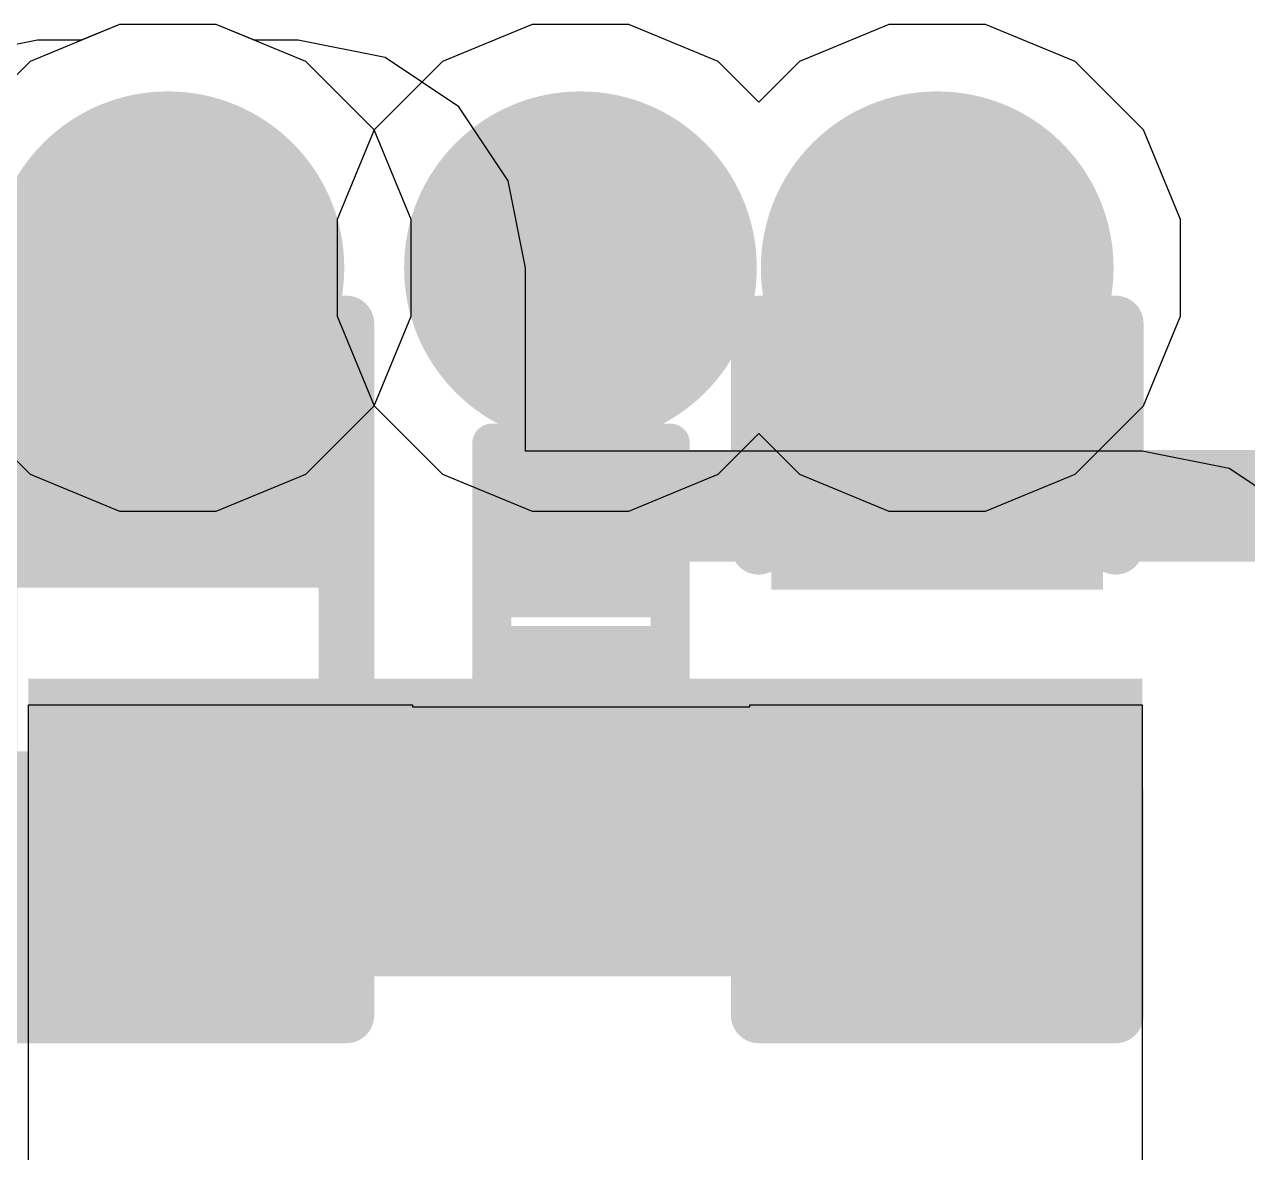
# Model space of a CAD drawing. Header units: inches. Extents: x -3 to 5259, y -3 to 5282.
# Drawn here: x 12.6 to 15.385, y 50.744 to 53.312 of the extents above; entities that cross this region are included whole.
import ezdxf

# ---------------------------------------------------------------- set-up
doc = ezdxf.new("R2010")
doc.units = ezdxf.units.IN
for name, color, linetype in [('Bottom Layer', 5, 'Continuous'), ('Bottom Solder', 6, 'Continuous'), ('Drill Drawing', 1, 'Continuous'), ('Layer 1', 16, 'Continuous'), ('Layer 2', 76, 'Continuous'), ('Top Layer', 1, 'Continuous'), ('Top Overlay', 2, 'Continuous'), ('Top Paste', 8, 'Continuous'), ('Top Solder', 216, 'Continuous'), ('Via Holes', 16, 'Continuous')]:
    doc.layers.add(name, color=color, linetype=linetype)

# ---------------------------------------------------------------- blocks, each defined once
blk = doc.blocks.new('R___0402_150')
at = {"layer": 'Top Layer'}
for points in [[(-0.6985, -0.3175), (-0.6985, 0.3175), (-0.2413, 0.3175), (-0.2413, -0.3175)], [(0.2413, -0.3175), (0.2413, 0.3175), (0.6985, 0.3175), (0.6985, -0.3175)]]:
    blk.add_hatch(color=1, dxfattribs=at).paths.add_polyline_path(points)
at = {"layer": 'Top Paste'}
for points in [[(-0.6985, -0.3175), (-0.6985, 0.3175), (-0.2413, 0.3175), (-0.2413, -0.3175)], [(0.2413, -0.3175), (0.2413, 0.3175), (0.6985, 0.3175), (0.6985, -0.3175)]]:
    blk.add_hatch(color=8, dxfattribs=at).paths.add_polyline_path(points)
at = {"layer": 'Top Solder'}
for points in [[(-0.7535, -0.3725), (-0.7535, 0.3725), (-0.1863, 0.3725), (-0.1863, -0.3725)], [(0.1863, -0.3725), (0.1863, 0.3725), (0.7535, 0.3725), (0.7535, -0.3725)]]:
    blk.add_hatch(color=216, dxfattribs=at).paths.add_polyline_path(points)
at = {"layer": 'Top Overlay'}
for points in [[(0.7874, 0.4064, 0.127, 0.127, 0), (-0.7874, 0.4064, 0.127, 0.127, 0)], [(-0.7874, -0.4064, 0.127, 0.127, 0), (-0.7874, 0.4064, 0.127, 0.127, 0)], [(0.7874, -0.4064, 0.127, 0.127, 0), (0.7874, 0.4064, 0.127, 0.127, 0)], [(0.7874, -0.4064, 0.127, 0.127, 0), (-0.7874, -0.4064, 0.127, 0.127, 0)], [(0.8128, -0.4318, 0.00323, 0.00323, 0), (-0.8128, -0.4318, 0.00323, 0.00323, 0)]]:
    blk.add_lwpolyline(points, format="xyseb", dxfattribs=at)
for points in [[(-0.8191, 0.4064, 0.0635, 0.0635, 1), (-0.7556, 0.4064, 0.0635, 0.0635, 1)], [(-0.8191, 0.4064, 0.0635, 0.0635, 1), (-0.7556, 0.4064, 0.0635, 0.0635, 1)], [(0.7556, 0.4064, 0.0635, 0.0635, 1), (0.8191, 0.4064, 0.0635, 0.0635, 1)], [(0.7556, 0.4064, 0.0635, 0.0635, 1), (0.8191, 0.4064, 0.0635, 0.0635, 1)], [(-0.8191, -0.4064, 0.0635, 0.0635, 1), (-0.7556, -0.4064, 0.0635, 0.0635, 1)], [(-0.8191, -0.4064, 0.0635, 0.0635, 1), (-0.7556, -0.4064, 0.0635, 0.0635, 1)], [(0.7556, -0.4064, 0.0635, 0.0635, 1), (0.8191, -0.4064, 0.0635, 0.0635, 1)], [(0.7556, -0.4064, 0.0635, 0.0635, 1), (0.8191, -0.4064, 0.0635, 0.0635, 1)], [(-0.8136, -0.4318, 0.00161, 0.00161, 1), (-0.812, -0.4318, 0.00161, 0.00161, 1)], [(0.812, -0.4318, 0.00161, 0.00161, 1), (0.8136, -0.4318, 0.00161, 0.00161, 1)]]:
    blk.add_lwpolyline(points, format="xyseb", close=True, dxfattribs=at)
blk = doc.blocks.new('DFN_2_0_3_0_6__213')
at = {"layer": 'Top Layer'}
for points in [[(-0.33, -0.13), (-0.33, 0.13), (-0.06, 0.13), (-0.06, -0.13)], [(0.06, -0.13), (0.06, 0.13), (0.33, 0.13), (0.33, -0.13)]]:
    blk.add_hatch(color=1, dxfattribs=at).paths.add_polyline_path(points)
at = {"layer": 'Top Paste'}
for points in [[(-0.33, -0.13), (-0.33, 0.13), (-0.06, 0.13), (-0.06, -0.13)], [(0.06, -0.13), (0.06, 0.13), (0.33, 0.13), (0.33, -0.13)]]:
    blk.add_hatch(color=8, dxfattribs=at).paths.add_polyline_path(points)
at = {"layer": 'Top Solder'}
for points in [[(-0.38, -0.18), (-0.38, 0.18), (-0.01, 0.18), (-0.01, -0.18)], [(0.01, -0.18), (0.01, 0.18), (0.38, 0.18), (0.38, -0.18)]]:
    blk.add_hatch(color=216, dxfattribs=at).paths.add_polyline_path(points)
at = {"layer": 'Top Overlay'}
for points in [[(0.4064, 0.2032, 0.0889, 0.0889, 0), (-0.4064, 0.2032, 0.0889, 0.0889, 0)], [(-0.4064, -0.2032, 0.0889, 0.0889, 0), (-0.4064, 0.2032, 0.0889, 0.0889, 0)], [(0.4064, -0.2032, 0.0889, 0.0889, 0), (0.4064, 0.2032, 0.0889, 0.0889, 0)], [(0.4064, -0.2032, 0.0889, 0.0889, 0), (-0.4064, -0.2032, 0.0889, 0.0889, 0)]]:
    blk.add_lwpolyline(points, format="xyseb", dxfattribs=at)
for points in [[(-0.4286, 0.2032, 0.0445, 0.0445, 1), (-0.3842, 0.2032, 0.0445, 0.0445, 1)], [(-0.4286, 0.2032, 0.0445, 0.0445, 1), (-0.3842, 0.2032, 0.0445, 0.0445, 1)], [(0.3842, 0.2032, 0.0445, 0.0445, 1), (0.4286, 0.2032, 0.0445, 0.0445, 1)], [(0.3842, 0.2032, 0.0445, 0.0445, 1), (0.4286, 0.2032, 0.0445, 0.0445, 1)], [(-0.4286, -0.2032, 0.0445, 0.0445, 1), (-0.3842, -0.2032, 0.0445, 0.0445, 1)], [(-0.4286, -0.2032, 0.0445, 0.0445, 1), (-0.3842, -0.2032, 0.0445, 0.0445, 1)], [(0.3842, -0.2032, 0.0445, 0.0445, 1), (0.4286, -0.2032, 0.0445, 0.0445, 1)], [(0.3842, -0.2032, 0.0445, 0.0445, 1), (0.4286, -0.2032, 0.0445, 0.0445, 1)]]:
    blk.add_lwpolyline(points, format="xyseb", close=True, dxfattribs=at)
blk = doc.blocks.new('C___0402_255')
at = {"layer": 'Top Layer'}
for points in [[(-0.6985, -0.3175), (-0.6985, 0.3175), (-0.2413, 0.3175), (-0.2413, -0.3175)], [(0.2413, -0.3175), (0.2413, 0.3175), (0.6985, 0.3175), (0.6985, -0.3175)]]:
    blk.add_hatch(color=1, dxfattribs=at).paths.add_polyline_path(points)
at = {"layer": 'Top Paste'}
for points in [[(-0.6985, -0.3175), (-0.6985, 0.3175), (-0.2413, 0.3175), (-0.2413, -0.3175)], [(0.2413, -0.3175), (0.2413, 0.3175), (0.6985, 0.3175), (0.6985, -0.3175)]]:
    blk.add_hatch(color=8, dxfattribs=at).paths.add_polyline_path(points)
at = {"layer": 'Top Solder'}
for points in [[(-0.7585, -0.3775), (-0.7585, 0.3775), (-0.1813, 0.3775), (-0.1813, -0.3775)], [(0.1813, -0.3775), (0.1813, 0.3775), (0.7585, 0.3775), (0.7585, -0.3775)]]:
    blk.add_hatch(color=216, dxfattribs=at).paths.add_polyline_path(points)
at = {"layer": 'Top Overlay'}
for points in [[(-0.7874, -0.4064, 0.127, 0.127, 0), (-0.7874, 0.4064, 0.127, 0.127, 0)], [(-0.7874, 0.4064, 0.127, 0.127, 0), (-0.2794, 0.4064, 0.127, 0.127, 0)], [(0.7874, 0.4064, 0.127, 0.127, 0), (0.2794, 0.4064, 0.127, 0.127, 0)], [(0.7874, -0.4064, 0.127, 0.127, 0), (0.7874, 0.4064, 0.127, 0.127, 0)], [(-0.2794, -0.4064, 0.127, 0.127, 0), (-0.7874, -0.4064, 0.127, 0.127, 0)], [(0.7874, -0.4064, 0.127, 0.127, 0), (0.2794, -0.4064, 0.127, 0.127, 0)]]:
    blk.add_lwpolyline(points, format="xyseb", dxfattribs=at)
for points in [[(-0.8191, 0.4064, 0.0635, 0.0635, 1), (-0.7556, 0.4064, 0.0635, 0.0635, 1)], [(-0.8191, 0.4064, 0.0635, 0.0635, 1), (-0.7556, 0.4064, 0.0635, 0.0635, 1)], [(-0.3112, 0.4064, 0.0635, 0.0635, 1), (-0.2477, 0.4064, 0.0635, 0.0635, 1)], [(0.2477, 0.4064, 0.0635, 0.0635, 1), (0.3111, 0.4064, 0.0635, 0.0635, 1)], [(0.7556, 0.4064, 0.0635, 0.0635, 1), (0.8191, 0.4064, 0.0635, 0.0635, 1)], [(0.7556, 0.4064, 0.0635, 0.0635, 1), (0.8191, 0.4064, 0.0635, 0.0635, 1)], [(-0.8191, -0.4064, 0.0635, 0.0635, 1), (-0.7556, -0.4064, 0.0635, 0.0635, 1)], [(-0.8191, -0.4064, 0.0635, 0.0635, 1), (-0.7556, -0.4064, 0.0635, 0.0635, 1)], [(-0.3112, -0.4064, 0.0635, 0.0635, 1), (-0.2477, -0.4064, 0.0635, 0.0635, 1)], [(0.2477, -0.4064, 0.0635, 0.0635, 1), (0.3111, -0.4064, 0.0635, 0.0635, 1)], [(0.7556, -0.4064, 0.0635, 0.0635, 1), (0.8191, -0.4064, 0.0635, 0.0635, 1)], [(0.7556, -0.4064, 0.0635, 0.0635, 1), (0.8191, -0.4064, 0.0635, 0.0635, 1)]]:
    blk.add_lwpolyline(points, format="xyseb", close=True, dxfattribs=at)

msp = doc.modelspace()

# ---------------------------------------------------------------- hatches: boundary and pattern name
at = {"layer": 'Bottom Layer'}
h = msp.add_hatch(color=5, dxfattribs=at)
edge = h.paths.add_edge_path()
edge.add_arc((12.9263, 52.7582), 0.3, 0, 360)
h = msp.add_hatch(color=5, dxfattribs=at)
edge = h.paths.add_edge_path()
edge.add_arc((13.8657, 52.7582), 0.3, 0, 360)
h = msp.add_hatch(color=5, dxfattribs=at)
edge = h.paths.add_edge_path()
edge.add_arc((14.6781, 52.7582), 0.3, 0, 360)
at = {"layer": 'Bottom Solder'}
h = msp.add_hatch(color=6, dxfattribs=at)
edge = h.paths.add_edge_path()
edge.add_arc((12.9263, 52.7582), 0.4016, 0, 360)
h = msp.add_hatch(color=6, dxfattribs=at)
edge = h.paths.add_edge_path()
edge.add_arc((13.8657, 52.7582), 0.4016, 0, 360)
h = msp.add_hatch(color=6, dxfattribs=at)
edge = h.paths.add_edge_path()
edge.add_arc((14.6781, 52.7582), 0.4016, 0, 360)
at = {"layer": 'Layer 1'}
h = msp.add_hatch(color=16, dxfattribs=at)
edge = h.paths.add_edge_path()
edge.add_arc((12.9263, 52.7582), 0.3, 0, 360)
h = msp.add_hatch(color=16, dxfattribs=at)
edge = h.paths.add_edge_path()
edge.add_arc((13.8657, 52.7582), 0.3, 0, 360)
h = msp.add_hatch(color=16, dxfattribs=at)
edge = h.paths.add_edge_path()
edge.add_arc((14.6781, 52.7582), 0.3, 0, 360)
at = {"layer": 'Layer 2'}
h = msp.add_hatch(color=76, dxfattribs=at)
edge = h.paths.add_edge_path()
edge.add_arc((12.9263, 52.7582), 0.3, 0, 360)
h = msp.add_hatch(color=76, dxfattribs=at)
edge = h.paths.add_edge_path()
edge.add_arc((13.8657, 52.7582), 0.3, 0, 360)
h = msp.add_hatch(color=76, dxfattribs=at)
edge = h.paths.add_edge_path()
edge.add_arc((14.6781, 52.7582), 0.3, 0, 360)
at = {"layer": 'Top Layer'}
h = msp.add_hatch(color=1, dxfattribs=at)
edge = h.paths.add_edge_path()
edge.add_arc((12.9263, 52.7582), 0.3, 0, 360)
h = msp.add_hatch(color=1, dxfattribs=at)
edge = h.paths.add_edge_path()
edge.add_arc((13.8657, 52.7582), 0.3, 0, 360)
h = msp.add_hatch(color=1, dxfattribs=at)
edge = h.paths.add_edge_path()
edge.add_arc((14.6781, 52.7582), 0.3, 0, 360)
for points in [[(12.6295, 52.3137), (13.2227, 52.3137), (13.2227, 52.7582), (12.6295, 52.7582)], [(14.3812, 52.3137), (14.9745, 52.3137), (14.9745, 52.7582), (14.3812, 52.7582)], [(12.6088, 51.1453), (15.1449, 51.1453), (15.1449, 51.8225), (12.6088, 51.8225)]]:
    msp.add_hatch(color=1, dxfattribs=at).paths.add_polyline_path(points)
at = {"layer": 'Top Solder'}
h = msp.add_hatch(color=216, dxfattribs=at)
edge = h.paths.add_edge_path()
edge.add_arc((12.9263, 52.7582), 0.4016, 0, 360)
h = msp.add_hatch(color=216, dxfattribs=at)
edge = h.paths.add_edge_path()
edge.add_arc((13.8657, 52.7582), 0.4016, 0, 360)
h = msp.add_hatch(color=216, dxfattribs=at)
edge = h.paths.add_edge_path()
edge.add_arc((14.6781, 52.7582), 0.4016, 0, 360)
at = {"layer": 'Via Holes'}
h = msp.add_hatch(color=7, dxfattribs=at)
edge = h.paths.add_edge_path()
edge.add_arc((12.9263, 52.7582), 0.15, 0, 360)
h = msp.add_hatch(color=7, dxfattribs=at)
edge = h.paths.add_edge_path()
edge.add_arc((13.8657, 52.7582), 0.15, 0, 360)
h = msp.add_hatch(color=7, dxfattribs=at)
edge = h.paths.add_edge_path()
edge.add_arc((14.6781, 52.7582), 0.15, 0, 360)

# ---------------------------------------------------------------- linework, layer by layer
at = {"layer": 'Bottom Layer'}
for p, q in [((13.7555, 53.3122), (13.5519, 53.2278)), ((13.9759, 53.3122), (13.7555, 53.3122)), ((14.1795, 53.2278), (13.9759, 53.3122)), ((14.5679, 53.3122), (14.3642, 53.2278)), ((14.7883, 53.3122), (14.5679, 53.3122)), ((14.9919, 53.2278), (14.7883, 53.3122)), ((13.5519, 53.2278), (13.396, 53.072)), ((14.2719, 53.1354), (14.1795, 53.2278)), ((14.3642, 53.2278), (14.2719, 53.1354)), ((15.1477, 53.072), (14.9919, 53.2278)), ((13.396, 53.072), (13.3117, 52.8684)), ((15.2321, 52.8684), (15.1477, 53.072)), ((13.3117, 52.8684), (13.3117, 52.648)), ((15.2321, 52.648), (15.2321, 52.8684)), ((13.3117, 52.648), (13.396, 52.4443)), ((15.1477, 52.4443), (15.2321, 52.648)), ((13.396, 52.4443), (13.5519, 52.2885)), ((14.9919, 52.2885), (15.1477, 52.4443)), ((14.1795, 52.2885), (14.2719, 52.3809)), ((14.2719, 52.3809), (14.3642, 52.2885)), ((13.5519, 52.2885), (13.7555, 52.2042)), ((13.9759, 52.2042), (14.1795, 52.2885)), ((14.3642, 52.2885), (14.5679, 52.2042)), ((14.7883, 52.2042), (14.9919, 52.2885)), ((13.7555, 52.2042), (13.9759, 52.2042)), ((14.5679, 52.2042), (14.7883, 52.2042))]:
    msp.add_line(p, q, dxfattribs=at)
at = {"layer": 'Drill Drawing'}
for points in [[(12.7993, 52.8852, 0.0508, 0.0508, 0), (12.7993, 53.0122, 0.0508, 0.0508, 0)], [(12.7993, 53.0122, 0.0508, 0.0508, 0), (13.0533, 53.0122, 0.0508, 0.0508, 0)], [(13.0533, 52.8852, 0.0508, 0.0508, 0), (13.0533, 53.0122, 0.0508, 0.0508, 0)], [(13.7387, 52.8852, 0.0508, 0.0508, 0), (13.7387, 53.0122, 0.0508, 0.0508, 0)], [(13.7387, 53.0122, 0.0508, 0.0508, 0), (13.9927, 53.0122, 0.0508, 0.0508, 0)], [(13.9927, 52.8852, 0.0508, 0.0508, 0), (13.9927, 53.0122, 0.0508, 0.0508, 0)], [(14.5511, 52.8852, 0.0508, 0.0508, 0), (14.5511, 53.0122, 0.0508, 0.0508, 0)], [(14.5511, 53.0122, 0.0508, 0.0508, 0), (14.8051, 53.0122, 0.0508, 0.0508, 0)], [(14.8051, 52.8852, 0.0508, 0.0508, 0), (14.8051, 53.0122, 0.0508, 0.0508, 0)], [(12.8501, 52.8344, 0.0508, 0.0508, 0), (12.8501, 52.9106, 0.0508, 0.0508, 0)], [(12.8501, 52.9106, 0.0508, 0.0508, 0), (13.0025, 52.9106, 0.0508, 0.0508, 0)], [(13.0025, 52.8344, 0.0508, 0.0508, 0), (13.0025, 52.9106, 0.0508, 0.0508, 0)], [(13.7895, 52.8344, 0.0508, 0.0508, 0), (13.7895, 52.9106, 0.0508, 0.0508, 0)], [(13.7895, 52.9106, 0.0508, 0.0508, 0), (13.9419, 52.9106, 0.0508, 0.0508, 0)], [(13.9419, 52.8344, 0.0508, 0.0508, 0), (13.9419, 52.9106, 0.0508, 0.0508, 0)], [(14.6019, 52.8344, 0.0508, 0.0508, 0), (14.6019, 52.9106, 0.0508, 0.0508, 0)], [(14.6019, 52.9106, 0.0508, 0.0508, 0), (14.7543, 52.9106, 0.0508, 0.0508, 0)], [(14.7543, 52.8344, 0.0508, 0.0508, 0), (14.7543, 52.9106, 0.0508, 0.0508, 0)], [(12.6723, 52.6312, 0.0508, 0.0508, 0), (12.6723, 52.8852, 0.0508, 0.0508, 0)], [(12.6723, 52.8852, 0.0508, 0.0508, 0), (12.7993, 52.8852, 0.0508, 0.0508, 0)], [(13.0533, 52.8852, 0.0508, 0.0508, 0), (13.1803, 52.8852, 0.0508, 0.0508, 0)], [(13.1803, 52.6312, 0.0508, 0.0508, 0), (13.1803, 52.8852, 0.0508, 0.0508, 0)], [(13.6117, 52.6312, 0.0508, 0.0508, 0), (13.6117, 52.8852, 0.0508, 0.0508, 0)], [(13.6117, 52.8852, 0.0508, 0.0508, 0), (13.7387, 52.8852, 0.0508, 0.0508, 0)], [(13.9927, 52.8852, 0.0508, 0.0508, 0), (14.1197, 52.8852, 0.0508, 0.0508, 0)], [(14.1197, 52.6312, 0.0508, 0.0508, 0), (14.1197, 52.8852, 0.0508, 0.0508, 0)], [(14.4241, 52.6312, 0.0508, 0.0508, 0), (14.4241, 52.8852, 0.0508, 0.0508, 0)], [(14.4241, 52.8852, 0.0508, 0.0508, 0), (14.5511, 52.8852, 0.0508, 0.0508, 0)], [(14.8051, 52.8852, 0.0508, 0.0508, 0), (14.9321, 52.8852, 0.0508, 0.0508, 0)], [(14.9321, 52.6312, 0.0508, 0.0508, 0), (14.9321, 52.8852, 0.0508, 0.0508, 0)], [(12.7739, 52.682, 0.0508, 0.0508, 0), (12.7739, 52.8344, 0.0508, 0.0508, 0)], [(12.7739, 52.8344, 0.0508, 0.0508, 0), (12.8501, 52.8344, 0.0508, 0.0508, 0)], [(13.0025, 52.8344, 0.0508, 0.0508, 0), (13.0787, 52.8344, 0.0508, 0.0508, 0)], [(13.0787, 52.682, 0.0508, 0.0508, 0), (13.0787, 52.8344, 0.0508, 0.0508, 0)], [(13.7133, 52.682, 0.0508, 0.0508, 0), (13.7133, 52.8344, 0.0508, 0.0508, 0)], [(13.7133, 52.8344, 0.0508, 0.0508, 0), (13.7895, 52.8344, 0.0508, 0.0508, 0)], [(13.9419, 52.8344, 0.0508, 0.0508, 0), (14.0181, 52.8344, 0.0508, 0.0508, 0)], [(14.0181, 52.682, 0.0508, 0.0508, 0), (14.0181, 52.8344, 0.0508, 0.0508, 0)], [(14.5257, 52.682, 0.0508, 0.0508, 0), (14.5257, 52.8344, 0.0508, 0.0508, 0)], [(14.5257, 52.8344, 0.0508, 0.0508, 0), (14.6019, 52.8344, 0.0508, 0.0508, 0)], [(14.7543, 52.8344, 0.0508, 0.0508, 0), (14.8305, 52.8344, 0.0508, 0.0508, 0)], [(14.8305, 52.682, 0.0508, 0.0508, 0), (14.8305, 52.8344, 0.0508, 0.0508, 0)], [(12.7739, 52.682, 0.0508, 0.0508, 0), (12.8501, 52.682, 0.0508, 0.0508, 0)], [(12.8501, 52.6058, 0.0508, 0.0508, 0), (12.8501, 52.682, 0.0508, 0.0508, 0)], [(13.0025, 52.682, 0.0508, 0.0508, 0), (13.0787, 52.682, 0.0508, 0.0508, 0)], [(13.0025, 52.6058, 0.0508, 0.0508, 0), (13.0025, 52.682, 0.0508, 0.0508, 0)], [(13.7133, 52.682, 0.0508, 0.0508, 0), (13.7895, 52.682, 0.0508, 0.0508, 0)], [(13.7895, 52.6058, 0.0508, 0.0508, 0), (13.7895, 52.682, 0.0508, 0.0508, 0)], [(13.9419, 52.682, 0.0508, 0.0508, 0), (14.0181, 52.682, 0.0508, 0.0508, 0)], [(13.9419, 52.6058, 0.0508, 0.0508, 0), (13.9419, 52.682, 0.0508, 0.0508, 0)], [(14.5257, 52.682, 0.0508, 0.0508, 0), (14.6019, 52.682, 0.0508, 0.0508, 0)], [(14.6019, 52.6058, 0.0508, 0.0508, 0), (14.6019, 52.682, 0.0508, 0.0508, 0)], [(14.7543, 52.682, 0.0508, 0.0508, 0), (14.8305, 52.682, 0.0508, 0.0508, 0)], [(14.7543, 52.6058, 0.0508, 0.0508, 0), (14.7543, 52.682, 0.0508, 0.0508, 0)], [(12.6723, 52.6312, 0.0508, 0.0508, 0), (12.7993, 52.6312, 0.0508, 0.0508, 0)], [(12.7993, 52.5042, 0.0508, 0.0508, 0), (12.7993, 52.6312, 0.0508, 0.0508, 0)], [(13.0533, 52.6312, 0.0508, 0.0508, 0), (13.1803, 52.6312, 0.0508, 0.0508, 0)], [(13.0533, 52.5042, 0.0508, 0.0508, 0), (13.0533, 52.6312, 0.0508, 0.0508, 0)], [(13.6117, 52.6312, 0.0508, 0.0508, 0), (13.7387, 52.6312, 0.0508, 0.0508, 0)], [(13.7387, 52.5042, 0.0508, 0.0508, 0), (13.7387, 52.6312, 0.0508, 0.0508, 0)], [(13.9927, 52.6312, 0.0508, 0.0508, 0), (14.1197, 52.6312, 0.0508, 0.0508, 0)], [(13.9927, 52.5042, 0.0508, 0.0508, 0), (13.9927, 52.6312, 0.0508, 0.0508, 0)], [(14.4241, 52.6312, 0.0508, 0.0508, 0), (14.5511, 52.6312, 0.0508, 0.0508, 0)], [(14.5511, 52.5042, 0.0508, 0.0508, 0), (14.5511, 52.6312, 0.0508, 0.0508, 0)], [(14.8051, 52.6312, 0.0508, 0.0508, 0), (14.9321, 52.6312, 0.0508, 0.0508, 0)], [(14.8051, 52.5042, 0.0508, 0.0508, 0), (14.8051, 52.6312, 0.0508, 0.0508, 0)], [(12.8501, 52.6058, 0.0508, 0.0508, 0), (13.0025, 52.6058, 0.0508, 0.0508, 0)], [(13.7895, 52.6058, 0.0508, 0.0508, 0), (13.9419, 52.6058, 0.0508, 0.0508, 0)], [(14.6019, 52.6058, 0.0508, 0.0508, 0), (14.7543, 52.6058, 0.0508, 0.0508, 0)], [(12.7993, 52.5042, 0.0508, 0.0508, 0), (13.0533, 52.5042, 0.0508, 0.0508, 0)], [(13.7387, 52.5042, 0.0508, 0.0508, 0), (13.9927, 52.5042, 0.0508, 0.0508, 0)], [(14.5511, 52.5042, 0.0508, 0.0508, 0), (14.8051, 52.5042, 0.0508, 0.0508, 0)]]:
    msp.add_lwpolyline(points, format="xyseb", dxfattribs=at)
for points in [[(12.7866, 53.0122, 0.0254, 0.0254, 1), (12.812, 53.0122, 0.0254, 0.0254, 1)], [(12.7866, 53.0122, 0.0254, 0.0254, 1), (12.812, 53.0122, 0.0254, 0.0254, 1)], [(13.0406, 53.0122, 0.0254, 0.0254, 1), (13.066, 53.0122, 0.0254, 0.0254, 1)], [(13.0406, 53.0122, 0.0254, 0.0254, 1), (13.066, 53.0122, 0.0254, 0.0254, 1)], [(13.726, 53.0122, 0.0254, 0.0254, 1), (13.7514, 53.0122, 0.0254, 0.0254, 1)], [(13.726, 53.0122, 0.0254, 0.0254, 1), (13.7514, 53.0122, 0.0254, 0.0254, 1)], [(13.98, 53.0122, 0.0254, 0.0254, 1), (14.0054, 53.0122, 0.0254, 0.0254, 1)], [(13.98, 53.0122, 0.0254, 0.0254, 1), (14.0054, 53.0122, 0.0254, 0.0254, 1)], [(14.5384, 53.0122, 0.0254, 0.0254, 1), (14.5638, 53.0122, 0.0254, 0.0254, 1)], [(14.5384, 53.0122, 0.0254, 0.0254, 1), (14.5638, 53.0122, 0.0254, 0.0254, 1)], [(14.7924, 53.0122, 0.0254, 0.0254, 1), (14.8178, 53.0122, 0.0254, 0.0254, 1)], [(14.7924, 53.0122, 0.0254, 0.0254, 1), (14.8178, 53.0122, 0.0254, 0.0254, 1)], [(12.8374, 52.9106, 0.0254, 0.0254, 1), (12.8628, 52.9106, 0.0254, 0.0254, 1)], [(12.8374, 52.9106, 0.0254, 0.0254, 1), (12.8628, 52.9106, 0.0254, 0.0254, 1)], [(12.9898, 52.9106, 0.0254, 0.0254, 1), (13.0152, 52.9106, 0.0254, 0.0254, 1)], [(12.9898, 52.9106, 0.0254, 0.0254, 1), (13.0152, 52.9106, 0.0254, 0.0254, 1)], [(13.7768, 52.9106, 0.0254, 0.0254, 1), (13.8022, 52.9106, 0.0254, 0.0254, 1)], [(13.7768, 52.9106, 0.0254, 0.0254, 1), (13.8022, 52.9106, 0.0254, 0.0254, 1)], [(13.9292, 52.9106, 0.0254, 0.0254, 1), (13.9546, 52.9106, 0.0254, 0.0254, 1)], [(13.9292, 52.9106, 0.0254, 0.0254, 1), (13.9546, 52.9106, 0.0254, 0.0254, 1)], [(14.5892, 52.9106, 0.0254, 0.0254, 1), (14.6146, 52.9106, 0.0254, 0.0254, 1)], [(14.5892, 52.9106, 0.0254, 0.0254, 1), (14.6146, 52.9106, 0.0254, 0.0254, 1)], [(14.7416, 52.9106, 0.0254, 0.0254, 1), (14.767, 52.9106, 0.0254, 0.0254, 1)], [(14.7416, 52.9106, 0.0254, 0.0254, 1), (14.767, 52.9106, 0.0254, 0.0254, 1)], [(12.6596, 52.8852, 0.0254, 0.0254, 1), (12.685, 52.8852, 0.0254, 0.0254, 1)], [(12.6596, 52.8852, 0.0254, 0.0254, 1), (12.685, 52.8852, 0.0254, 0.0254, 1)], [(12.7866, 52.8852, 0.0254, 0.0254, 1), (12.812, 52.8852, 0.0254, 0.0254, 1)], [(12.7866, 52.8852, 0.0254, 0.0254, 1), (12.812, 52.8852, 0.0254, 0.0254, 1)], [(13.0406, 52.8852, 0.0254, 0.0254, 1), (13.066, 52.8852, 0.0254, 0.0254, 1)], [(13.0406, 52.8852, 0.0254, 0.0254, 1), (13.066, 52.8852, 0.0254, 0.0254, 1)], [(13.1676, 52.8852, 0.0254, 0.0254, 1), (13.193, 52.8852, 0.0254, 0.0254, 1)], [(13.1676, 52.8852, 0.0254, 0.0254, 1), (13.193, 52.8852, 0.0254, 0.0254, 1)], [(13.599, 52.8852, 0.0254, 0.0254, 1), (13.6244, 52.8852, 0.0254, 0.0254, 1)], [(13.599, 52.8852, 0.0254, 0.0254, 1), (13.6244, 52.8852, 0.0254, 0.0254, 1)], [(13.726, 52.8852, 0.0254, 0.0254, 1), (13.7514, 52.8852, 0.0254, 0.0254, 1)], [(13.726, 52.8852, 0.0254, 0.0254, 1), (13.7514, 52.8852, 0.0254, 0.0254, 1)], [(13.98, 52.8852, 0.0254, 0.0254, 1), (14.0054, 52.8852, 0.0254, 0.0254, 1)], [(13.98, 52.8852, 0.0254, 0.0254, 1), (14.0054, 52.8852, 0.0254, 0.0254, 1)], [(14.107, 52.8852, 0.0254, 0.0254, 1), (14.1324, 52.8852, 0.0254, 0.0254, 1)], [(14.107, 52.8852, 0.0254, 0.0254, 1), (14.1324, 52.8852, 0.0254, 0.0254, 1)], [(14.4114, 52.8852, 0.0254, 0.0254, 1), (14.4368, 52.8852, 0.0254, 0.0254, 1)], [(14.4114, 52.8852, 0.0254, 0.0254, 1), (14.4368, 52.8852, 0.0254, 0.0254, 1)], [(14.5384, 52.8852, 0.0254, 0.0254, 1), (14.5638, 52.8852, 0.0254, 0.0254, 1)], [(14.5384, 52.8852, 0.0254, 0.0254, 1), (14.5638, 52.8852, 0.0254, 0.0254, 1)], [(14.7924, 52.8852, 0.0254, 0.0254, 1), (14.8178, 52.8852, 0.0254, 0.0254, 1)], [(14.7924, 52.8852, 0.0254, 0.0254, 1), (14.8178, 52.8852, 0.0254, 0.0254, 1)], [(14.9194, 52.8852, 0.0254, 0.0254, 1), (14.9448, 52.8852, 0.0254, 0.0254, 1)], [(14.9194, 52.8852, 0.0254, 0.0254, 1), (14.9448, 52.8852, 0.0254, 0.0254, 1)], [(12.7612, 52.8344, 0.0254, 0.0254, 1), (12.7866, 52.8344, 0.0254, 0.0254, 1)], [(12.7612, 52.8344, 0.0254, 0.0254, 1), (12.7866, 52.8344, 0.0254, 0.0254, 1)], [(12.8374, 52.8344, 0.0254, 0.0254, 1), (12.8628, 52.8344, 0.0254, 0.0254, 1)], [(12.8374, 52.8344, 0.0254, 0.0254, 1), (12.8628, 52.8344, 0.0254, 0.0254, 1)], [(12.9898, 52.8344, 0.0254, 0.0254, 1), (13.0152, 52.8344, 0.0254, 0.0254, 1)], [(12.9898, 52.8344, 0.0254, 0.0254, 1), (13.0152, 52.8344, 0.0254, 0.0254, 1)], [(13.066, 52.8344, 0.0254, 0.0254, 1), (13.0914, 52.8344, 0.0254, 0.0254, 1)], [(13.066, 52.8344, 0.0254, 0.0254, 1), (13.0914, 52.8344, 0.0254, 0.0254, 1)], [(13.7006, 52.8344, 0.0254, 0.0254, 1), (13.726, 52.8344, 0.0254, 0.0254, 1)], [(13.7006, 52.8344, 0.0254, 0.0254, 1), (13.726, 52.8344, 0.0254, 0.0254, 1)], [(13.7768, 52.8344, 0.0254, 0.0254, 1), (13.8022, 52.8344, 0.0254, 0.0254, 1)], [(13.7768, 52.8344, 0.0254, 0.0254, 1), (13.8022, 52.8344, 0.0254, 0.0254, 1)], [(13.9292, 52.8344, 0.0254, 0.0254, 1), (13.9546, 52.8344, 0.0254, 0.0254, 1)], [(13.9292, 52.8344, 0.0254, 0.0254, 1), (13.9546, 52.8344, 0.0254, 0.0254, 1)], [(14.0054, 52.8344, 0.0254, 0.0254, 1), (14.0308, 52.8344, 0.0254, 0.0254, 1)], [(14.0054, 52.8344, 0.0254, 0.0254, 1), (14.0308, 52.8344, 0.0254, 0.0254, 1)], [(14.513, 52.8344, 0.0254, 0.0254, 1), (14.5384, 52.8344, 0.0254, 0.0254, 1)], [(14.513, 52.8344, 0.0254, 0.0254, 1), (14.5384, 52.8344, 0.0254, 0.0254, 1)], [(14.5892, 52.8344, 0.0254, 0.0254, 1), (14.6146, 52.8344, 0.0254, 0.0254, 1)], [(14.5892, 52.8344, 0.0254, 0.0254, 1), (14.6146, 52.8344, 0.0254, 0.0254, 1)], [(14.7416, 52.8344, 0.0254, 0.0254, 1), (14.767, 52.8344, 0.0254, 0.0254, 1)], [(14.7416, 52.8344, 0.0254, 0.0254, 1), (14.767, 52.8344, 0.0254, 0.0254, 1)], [(14.8178, 52.8344, 0.0254, 0.0254, 1), (14.8432, 52.8344, 0.0254, 0.0254, 1)], [(14.8178, 52.8344, 0.0254, 0.0254, 1), (14.8432, 52.8344, 0.0254, 0.0254, 1)], [(12.7612, 52.682, 0.0254, 0.0254, 1), (12.7866, 52.682, 0.0254, 0.0254, 1)], [(12.7612, 52.682, 0.0254, 0.0254, 1), (12.7866, 52.682, 0.0254, 0.0254, 1)], [(12.8374, 52.682, 0.0254, 0.0254, 1), (12.8628, 52.682, 0.0254, 0.0254, 1)], [(12.8374, 52.682, 0.0254, 0.0254, 1), (12.8628, 52.682, 0.0254, 0.0254, 1)], [(12.9898, 52.682, 0.0254, 0.0254, 1), (13.0152, 52.682, 0.0254, 0.0254, 1)], [(12.9898, 52.682, 0.0254, 0.0254, 1), (13.0152, 52.682, 0.0254, 0.0254, 1)], [(13.066, 52.682, 0.0254, 0.0254, 1), (13.0914, 52.682, 0.0254, 0.0254, 1)], [(13.066, 52.682, 0.0254, 0.0254, 1), (13.0914, 52.682, 0.0254, 0.0254, 1)], [(13.7006, 52.682, 0.0254, 0.0254, 1), (13.726, 52.682, 0.0254, 0.0254, 1)], [(13.7006, 52.682, 0.0254, 0.0254, 1), (13.726, 52.682, 0.0254, 0.0254, 1)], [(13.7768, 52.682, 0.0254, 0.0254, 1), (13.8022, 52.682, 0.0254, 0.0254, 1)], [(13.7768, 52.682, 0.0254, 0.0254, 1), (13.8022, 52.682, 0.0254, 0.0254, 1)], [(13.9292, 52.682, 0.0254, 0.0254, 1), (13.9546, 52.682, 0.0254, 0.0254, 1)], [(13.9292, 52.682, 0.0254, 0.0254, 1), (13.9546, 52.682, 0.0254, 0.0254, 1)], [(14.0054, 52.682, 0.0254, 0.0254, 1), (14.0308, 52.682, 0.0254, 0.0254, 1)], [(14.0054, 52.682, 0.0254, 0.0254, 1), (14.0308, 52.682, 0.0254, 0.0254, 1)], [(14.513, 52.682, 0.0254, 0.0254, 1), (14.5384, 52.682, 0.0254, 0.0254, 1)], [(14.513, 52.682, 0.0254, 0.0254, 1), (14.5384, 52.682, 0.0254, 0.0254, 1)], [(14.5892, 52.682, 0.0254, 0.0254, 1), (14.6146, 52.682, 0.0254, 0.0254, 1)], [(14.5892, 52.682, 0.0254, 0.0254, 1), (14.6146, 52.682, 0.0254, 0.0254, 1)], [(14.7416, 52.682, 0.0254, 0.0254, 1), (14.767, 52.682, 0.0254, 0.0254, 1)], [(14.7416, 52.682, 0.0254, 0.0254, 1), (14.767, 52.682, 0.0254, 0.0254, 1)], [(14.8178, 52.682, 0.0254, 0.0254, 1), (14.8432, 52.682, 0.0254, 0.0254, 1)], [(14.8178, 52.682, 0.0254, 0.0254, 1), (14.8432, 52.682, 0.0254, 0.0254, 1)], [(12.6596, 52.6312, 0.0254, 0.0254, 1), (12.685, 52.6312, 0.0254, 0.0254, 1)], [(12.6596, 52.6312, 0.0254, 0.0254, 1), (12.685, 52.6312, 0.0254, 0.0254, 1)], [(12.7866, 52.6312, 0.0254, 0.0254, 1), (12.812, 52.6312, 0.0254, 0.0254, 1)], [(12.7866, 52.6312, 0.0254, 0.0254, 1), (12.812, 52.6312, 0.0254, 0.0254, 1)], [(13.0406, 52.6312, 0.0254, 0.0254, 1), (13.066, 52.6312, 0.0254, 0.0254, 1)], [(13.0406, 52.6312, 0.0254, 0.0254, 1), (13.066, 52.6312, 0.0254, 0.0254, 1)], [(13.1676, 52.6312, 0.0254, 0.0254, 1), (13.193, 52.6312, 0.0254, 0.0254, 1)], [(13.1676, 52.6312, 0.0254, 0.0254, 1), (13.193, 52.6312, 0.0254, 0.0254, 1)], [(13.599, 52.6312, 0.0254, 0.0254, 1), (13.6244, 52.6312, 0.0254, 0.0254, 1)], [(13.599, 52.6312, 0.0254, 0.0254, 1), (13.6244, 52.6312, 0.0254, 0.0254, 1)], [(13.726, 52.6312, 0.0254, 0.0254, 1), (13.7514, 52.6312, 0.0254, 0.0254, 1)], [(13.726, 52.6312, 0.0254, 0.0254, 1), (13.7514, 52.6312, 0.0254, 0.0254, 1)], [(13.98, 52.6312, 0.0254, 0.0254, 1), (14.0054, 52.6312, 0.0254, 0.0254, 1)], [(13.98, 52.6312, 0.0254, 0.0254, 1), (14.0054, 52.6312, 0.0254, 0.0254, 1)], [(14.107, 52.6312, 0.0254, 0.0254, 1), (14.1324, 52.6312, 0.0254, 0.0254, 1)], [(14.107, 52.6312, 0.0254, 0.0254, 1), (14.1324, 52.6312, 0.0254, 0.0254, 1)], [(14.4114, 52.6312, 0.0254, 0.0254, 1), (14.4368, 52.6312, 0.0254, 0.0254, 1)], [(14.4114, 52.6312, 0.0254, 0.0254, 1), (14.4368, 52.6312, 0.0254, 0.0254, 1)], [(14.5384, 52.6312, 0.0254, 0.0254, 1), (14.5638, 52.6312, 0.0254, 0.0254, 1)], [(14.5384, 52.6312, 0.0254, 0.0254, 1), (14.5638, 52.6312, 0.0254, 0.0254, 1)], [(14.7924, 52.6312, 0.0254, 0.0254, 1), (14.8178, 52.6312, 0.0254, 0.0254, 1)], [(14.7924, 52.6312, 0.0254, 0.0254, 1), (14.8178, 52.6312, 0.0254, 0.0254, 1)], [(14.9194, 52.6312, 0.0254, 0.0254, 1), (14.9448, 52.6312, 0.0254, 0.0254, 1)], [(14.9194, 52.6312, 0.0254, 0.0254, 1), (14.9448, 52.6312, 0.0254, 0.0254, 1)], [(12.8374, 52.6058, 0.0254, 0.0254, 1), (12.8628, 52.6058, 0.0254, 0.0254, 1)], [(12.8374, 52.6058, 0.0254, 0.0254, 1), (12.8628, 52.6058, 0.0254, 0.0254, 1)], [(12.9898, 52.6058, 0.0254, 0.0254, 1), (13.0152, 52.6058, 0.0254, 0.0254, 1)], [(12.9898, 52.6058, 0.0254, 0.0254, 1), (13.0152, 52.6058, 0.0254, 0.0254, 1)], [(13.7768, 52.6058, 0.0254, 0.0254, 1), (13.8022, 52.6058, 0.0254, 0.0254, 1)], [(13.7768, 52.6058, 0.0254, 0.0254, 1), (13.8022, 52.6058, 0.0254, 0.0254, 1)], [(13.9292, 52.6058, 0.0254, 0.0254, 1), (13.9546, 52.6058, 0.0254, 0.0254, 1)], [(13.9292, 52.6058, 0.0254, 0.0254, 1), (13.9546, 52.6058, 0.0254, 0.0254, 1)], [(14.5892, 52.6058, 0.0254, 0.0254, 1), (14.6146, 52.6058, 0.0254, 0.0254, 1)], [(14.5892, 52.6058, 0.0254, 0.0254, 1), (14.6146, 52.6058, 0.0254, 0.0254, 1)], [(14.7416, 52.6058, 0.0254, 0.0254, 1), (14.767, 52.6058, 0.0254, 0.0254, 1)], [(14.7416, 52.6058, 0.0254, 0.0254, 1), (14.767, 52.6058, 0.0254, 0.0254, 1)], [(12.7866, 52.5042, 0.0254, 0.0254, 1), (12.812, 52.5042, 0.0254, 0.0254, 1)], [(12.7866, 52.5042, 0.0254, 0.0254, 1), (12.812, 52.5042, 0.0254, 0.0254, 1)], [(13.0406, 52.5042, 0.0254, 0.0254, 1), (13.066, 52.5042, 0.0254, 0.0254, 1)], [(13.0406, 52.5042, 0.0254, 0.0254, 1), (13.066, 52.5042, 0.0254, 0.0254, 1)], [(13.726, 52.5042, 0.0254, 0.0254, 1), (13.7514, 52.5042, 0.0254, 0.0254, 1)], [(13.726, 52.5042, 0.0254, 0.0254, 1), (13.7514, 52.5042, 0.0254, 0.0254, 1)], [(13.98, 52.5042, 0.0254, 0.0254, 1), (14.0054, 52.5042, 0.0254, 0.0254, 1)], [(13.98, 52.5042, 0.0254, 0.0254, 1), (14.0054, 52.5042, 0.0254, 0.0254, 1)], [(14.5384, 52.5042, 0.0254, 0.0254, 1), (14.5638, 52.5042, 0.0254, 0.0254, 1)], [(14.5384, 52.5042, 0.0254, 0.0254, 1), (14.5638, 52.5042, 0.0254, 0.0254, 1)], [(14.7924, 52.5042, 0.0254, 0.0254, 1), (14.8178, 52.5042, 0.0254, 0.0254, 1)], [(14.7924, 52.5042, 0.0254, 0.0254, 1), (14.8178, 52.5042, 0.0254, 0.0254, 1)]]:
    msp.add_lwpolyline(points, format="xyseb", close=True, dxfattribs=at)
at = {"layer": 'Layer 1'}
for p, q in [((12.8161, 53.3122), (12.6125, 53.2278)), ((13.0365, 53.3122), (12.8161, 53.3122)), ((13.2401, 53.2278), (13.0365, 53.3122)), ((12.6125, 53.2278), (12.4566, 53.072)), ((13.396, 53.072), (13.2401, 53.2278)), ((13.4803, 52.8684), (13.396, 53.072)), ((13.4803, 52.648), (13.4803, 52.8684)), ((13.396, 52.4443), (13.4803, 52.648)), ((12.4566, 52.4443), (12.6125, 52.2885)), ((13.2401, 52.2885), (13.396, 52.4443)), ((12.6125, 52.2885), (12.8161, 52.2042)), ((13.0365, 52.2042), (13.2401, 52.2885)), ((12.8161, 52.2042), (13.0365, 52.2042))]:
    msp.add_line(p, q, dxfattribs=at)
at = {"layer": 'Layer 2'}
for p, q in [((13.7555, 53.3122), (13.5519, 53.2278)), ((13.9759, 53.3122), (13.7555, 53.3122)), ((14.1795, 53.2278), (13.9759, 53.3122)), ((14.5679, 53.3122), (14.3642, 53.2278)), ((14.7883, 53.3122), (14.5679, 53.3122)), ((14.9919, 53.2278), (14.7883, 53.3122)), ((13.5519, 53.2278), (13.396, 53.072)), ((14.2719, 53.1354), (14.1795, 53.2278)), ((14.3642, 53.2278), (14.2719, 53.1354)), ((15.1477, 53.072), (14.9919, 53.2278)), ((13.396, 53.072), (13.3117, 52.8684)), ((15.2321, 52.8684), (15.1477, 53.072)), ((13.3117, 52.8684), (13.3117, 52.648)), ((15.2321, 52.648), (15.2321, 52.8684)), ((13.3117, 52.648), (13.396, 52.4443)), ((15.1477, 52.4443), (15.2321, 52.648)), ((13.396, 52.4443), (13.5519, 52.2885)), ((14.9919, 52.2885), (15.1477, 52.4443)), ((14.1795, 52.2885), (14.2719, 52.3809)), ((14.2719, 52.3809), (14.3642, 52.2885)), ((13.5519, 52.2885), (13.7555, 52.2042)), ((13.9759, 52.2042), (14.1795, 52.2885)), ((14.3642, 52.2885), (14.5679, 52.2042)), ((14.7883, 52.2042), (14.9919, 52.2885)), ((13.7555, 52.2042), (13.9759, 52.2042)), ((14.5679, 52.2042), (14.7883, 52.2042))]:
    msp.add_line(p, q, dxfattribs=at)
at = {"layer": 'Top Layer'}
for p, q in [((12.8161, 53.3122), (12.7291, 53.2761)), ((13.0365, 53.3122), (12.8161, 53.3122)), ((13.1235, 53.2761), (13.0365, 53.3122)), ((12.6295, 53.2761), (12.4313, 53.2367)), ((12.7291, 53.2761), (12.6295, 53.2761)), ((13.2227, 53.2761), (13.1235, 53.2761)), ((13.421, 53.2367), (13.2227, 53.2761)), ((13.589, 53.1244), (13.421, 53.2367)), ((13.7013, 52.9564), (13.589, 53.1244)), ((13.7407, 52.7582), (13.7013, 52.9564)), ((13.7407, 52.3405), (13.7407, 52.7582)), ((15.1449, 52.3405), (13.7407, 52.3405)), ((15.3431, 52.301), (15.1449, 52.3405)), ((15.5112, 52.1887), (15.3431, 52.301)), ((12.6088, 49.2351), (12.6088, 51.7631)), ((12.6088, 51.7631), (13.4831, 51.7631)), ((13.4831, 51.7631), (13.4831, 51.7586)), ((13.4831, 51.7586), (14.2511, 51.7586)), ((14.2511, 51.7586), (14.2511, 51.7631)), ((14.2511, 51.7631), (15.1449, 51.7631)), ((15.1449, 51.7631), (15.1449, 49.1101))]:
    msp.add_line(p, q, dxfattribs=at)
for points in [[(13.8664, 52.1981, 0.254, 0.254, 0), (13.8664, 52.359, 0.254, 0.254, 0)], [(14.5809, 52.2165, 0.1016, 0.1016, 0), (14.6781, 52.3137, 0.1016, 0.1016, 0)], [(14.0089, 52.2165, 0.254, 0.254, 0), (14.5809, 52.2165, 0.254, 0.254, 0)], [(14.5809, 52.2165, 0.254, 0.254, 0), (16.9753, 52.2165, 0.254, 0.254, 0)], [(13.8664, 52.1981, 0.254, 0.254, 0), (13.8671, 52.1974, 0.254, 0.254, 0)]]:
    msp.add_lwpolyline(points, format="xyseb", dxfattribs=at)
for points in [[(13.8029, 52.359, 0.127, 0.127, 1), (13.9299, 52.359, 0.127, 0.127, 1)], [(14.6527, 52.3137, 0.0508, 0.0508, 1), (14.7035, 52.3137, 0.0508, 0.0508, 1)], [(13.9454, 52.2165, 0.127, 0.127, 1), (14.0724, 52.2165, 0.127, 0.127, 1)], [(14.5174, 52.2165, 0.127, 0.127, 1), (14.6444, 52.2165, 0.127, 0.127, 1)], [(14.5174, 52.2165, 0.127, 0.127, 1), (14.6444, 52.2165, 0.127, 0.127, 1)], [(13.8029, 52.1981, 0.127, 0.127, 1), (13.9299, 52.1981, 0.127, 0.127, 1)], [(13.8029, 52.1981, 0.127, 0.127, 1), (13.9299, 52.1981, 0.127, 0.127, 1)], [(13.8036, 52.1974, 0.127, 0.127, 1), (13.9306, 52.1974, 0.127, 0.127, 1)], [(14.5555, 52.2165, 0.0508, 0.0508, 1), (14.6063, 52.2165, 0.0508, 0.0508, 1)]]:
    msp.add_lwpolyline(points, format="xyseb", close=True, dxfattribs=at)

# ---------------------------------------------------------------- block references
at = {"rotation": 270}
for name, p in [('R___0402_150', (12.9263, 51.8438)), ('C___0402_255', (14.6781, 51.8438)), ('DFN_2_0_3_0_6__213', (13.8671, 51.9526))]:
    msp.add_blockref(name, p, dxfattribs=at)

doc.saveas('drawing.dxf')
